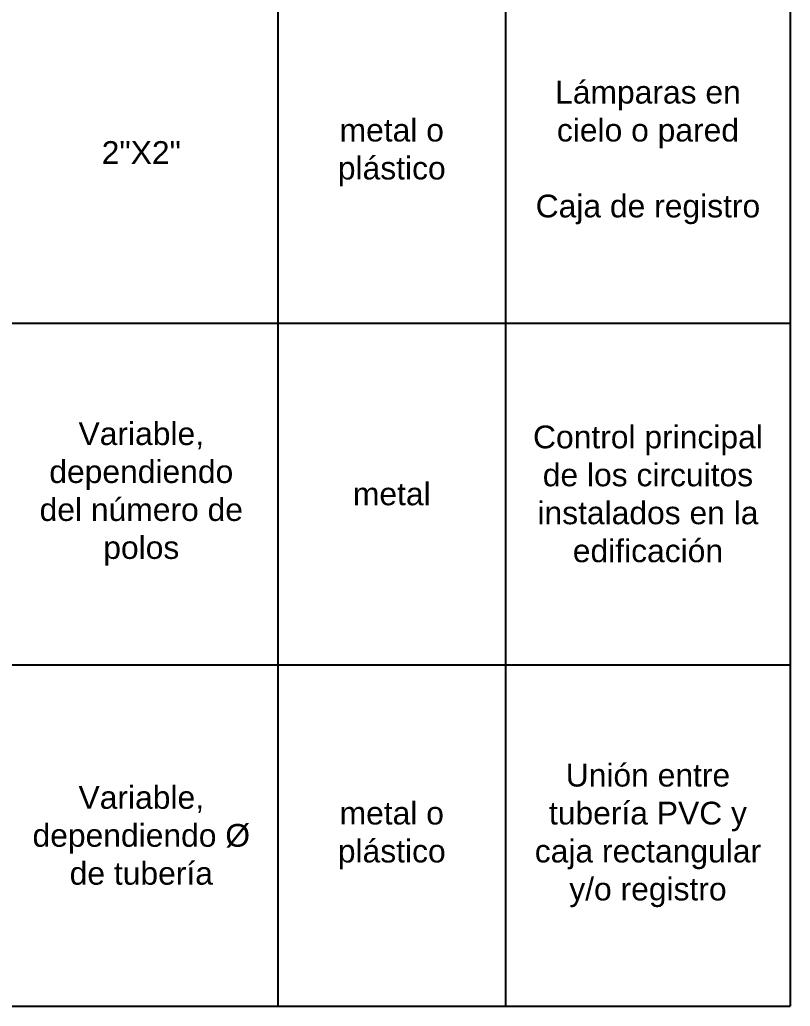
# Model space of a CAD drawing. Header units: metres. Extents: x 258817 to 259192, y 1878716 to 1878911.
# Drawn here: x 258819.955 to 258823.339, y 1878830.174 to 1878834.507 of the extents above; entities that cross this region are included whole.
import ezdxf

# ---------------------------------------------------------------- set-up
doc = ezdxf.new("R2010")
doc.units = ezdxf.units.M
doc.header["$MEASUREMENT"] = 0
doc.layers.add('0.1', color=1, linetype='Continuous', lineweight=9)
doc.styles.get("Standard").update_dxf_attribs({"font": 'arial.ttf'})

# ---------------------------------------------------------------- blocks, each defined once
blk = doc.blocks.new('*T942')
at = {"layer": '0.1', "color": 3, "linetype": 'ByBlock', "lineweight": -2, "transparency": 16777216}
for p, q in [((0, 0), (6.200000000011642, 0)), ((0, 0), (0, -8.666666666744277)), ((6.200000000011642, 0), (6.200000000011642, -8.666666666744277)), ((0, -0.6666666667442769), (6.200000000011642, -0.6666666667442769)), ((1.25, -0.6666666667442769), (1.25, -8.666666666744277)), ((2.75, -0.6666666667442769), (2.75, -8.666666666744277)), ((3.950000000011642, -0.6666666667442769), (3.950000000011642, -8.666666666744277)), ((4.950000000011642, -0.6666666667442769), (4.950000000011642, -8.666666666744277)), ((0, -1.166666666744277), (6.200000000011642, -1.166666666744277)), ((0, -2.666666666744277), (6.200000000011642, -2.666666666744277)), ((0, -4.166666666744277), (6.200000000011642, -4.166666666744277)), ((0, -5.666666666744277), (6.200000000011642, -5.666666666744277)), ((0, -7.166666666744277), (6.200000000011642, -7.166666666744277)), ((0, -8.666666666744277), (6.200000000011642, -8.666666666744277))]:
    blk.add_line(p, q, dxfattribs=at)
at = {"layer": '0.1', "color": 2, "transparency": 16777216, "attachment_point": 5}
for s, insert, char_height, width in [('UNIDADES ELÉCTRICAS', (3.100000000005821, -0.3333333332557231), 0.2, 5.8), ('NOMBRE COMERCIAL', (0.625, -0.9166666667442769), 0.1, 1.05), ('FORMA', (2, -0.9166666667442769), 0.1, 1.3), ('DIMENSIONES', (3.350000000005821, -0.9166666667442769), 0.1, 1), ('APLICACIONES', (5.575000000011642, -0.9166666667442769), 0.1, 1.05), ('MATERIAL', (4.450000000011642, -0.9166666667442769), 0.1, 0.8)]:
    blk.add_mtext(s, dxfattribs=dict(at, insert=insert, char_height=char_height, width=width))
at = {"layer": '0.1', "color": 0, "transparency": 16777216, "char_height": 0.1, "attachment_point": 5}
for s, insert, width in [('Interruptores\\P\\PTomacorrientes 110 V\\P\\PSalidas de teléfono', (5.575000000011642, -1.916666666744277), 1.05), ('metal o plástico', (4.450000000011642, -1.916666666744277), 0.8), ('RECTANGULAR', (0.625, -1.916666666744277), 1.05), ('2"X2"X4"', (3.350000000005821, -1.916666666744277), 1), ('Tomacorrientes 220 V\\P\\PCaja de registro', (5.575000000011642, -3.416666666744277), 1.05), ('metal o plástico', (4.450000000011642, -3.416666666744277), 0.8), ('CUADRADA', (0.625, -3.416666666744277), 1.05), ('2"X3"', (3.350000000005821, -3.416666666744277), 1), ('Lámparas en cielo o pared\\P\\PCaja de registro', (5.575000000011642, -4.916666666744277), 1.05), ('metal o plástico', (4.450000000011642, -4.916666666744277), 0.8), ('OCTOGONAL', (0.625, -4.916666666744277), 1.05), ('2"X2"', (3.350000000005821, -4.916666666744277), 1), ('Variable, dependiendo del número de polos', (3.350000000005821, -6.416666666744277), 1), ('Control principal de los circuitos instalados en la edificación', (5.575000000011642, -6.416666666744277), 1.05), ('TABLERO PARA FLIP-ON', (0.625, -6.416666666744277), 1.05), ('metal', (4.450000000011642, -6.416666666744277), 0.8), ('Unión entre tubería PVC y caja rectangular y/o registro', (5.575000000011642, -7.916666666744277), 1.05), ('Variable, dependiendo Ø de tubería', (3.350000000005821, -7.916666666744277), 1), ('CONECTOR DUCTO', (0.625, -7.916666666744277), 1.05), ('metal o plástico', (4.450000000011642, -7.916666666744277), 0.8)]:
    blk.add_mtext(s, dxfattribs=dict(at, insert=insert, width=width))

msp = doc.modelspace()

# ---------------------------------------------------------------- block references
msp.add_blockref('*T942', (258817.1391452967, 1878838.840409391))

doc.saveas('drawing.dxf')
